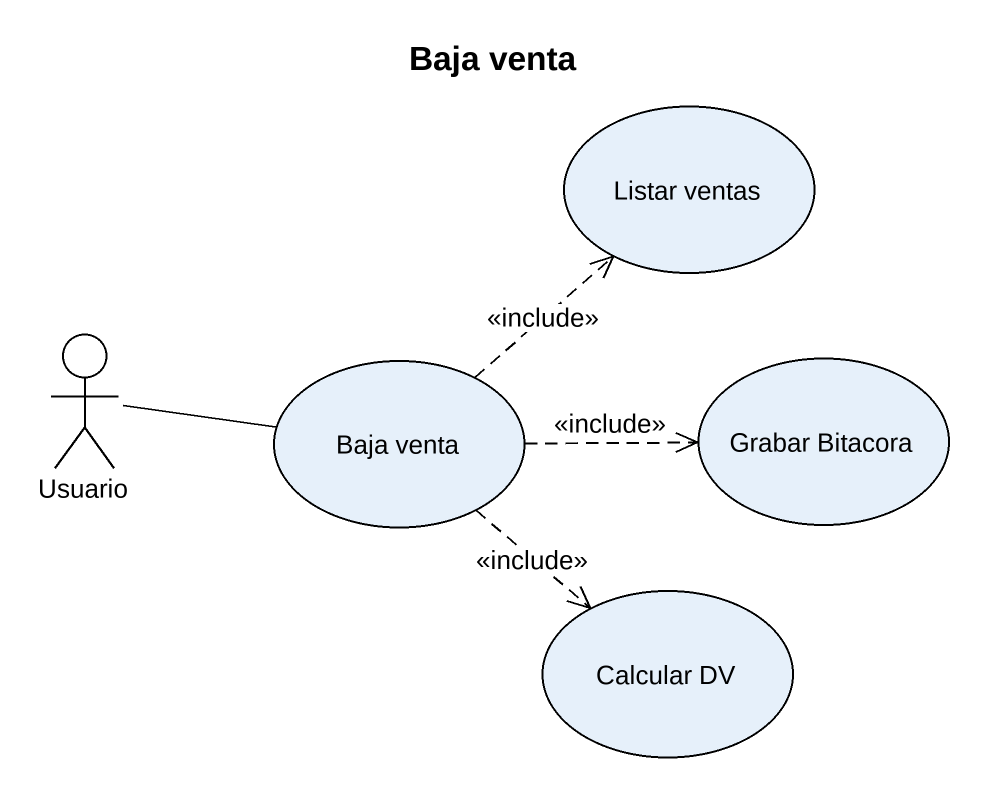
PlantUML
@startuml
title Baja venta
usecase "Listar ventas" as Listar_ventas
actor Usuario
usecase "Baja venta" as Baja_venta
usecase "Grabar Bitacora" as Grabar_Bitacora
usecase "Calcular DV" as Calcular_DV
Usuario -right- Baja_venta
Baja_venta .up.> Listar_ventas : <<include>>
Baja_venta .right.> Grabar_Bitacora : <<include>>
Baja_venta ..> Calcular_DV : <<include>>
@enduml
